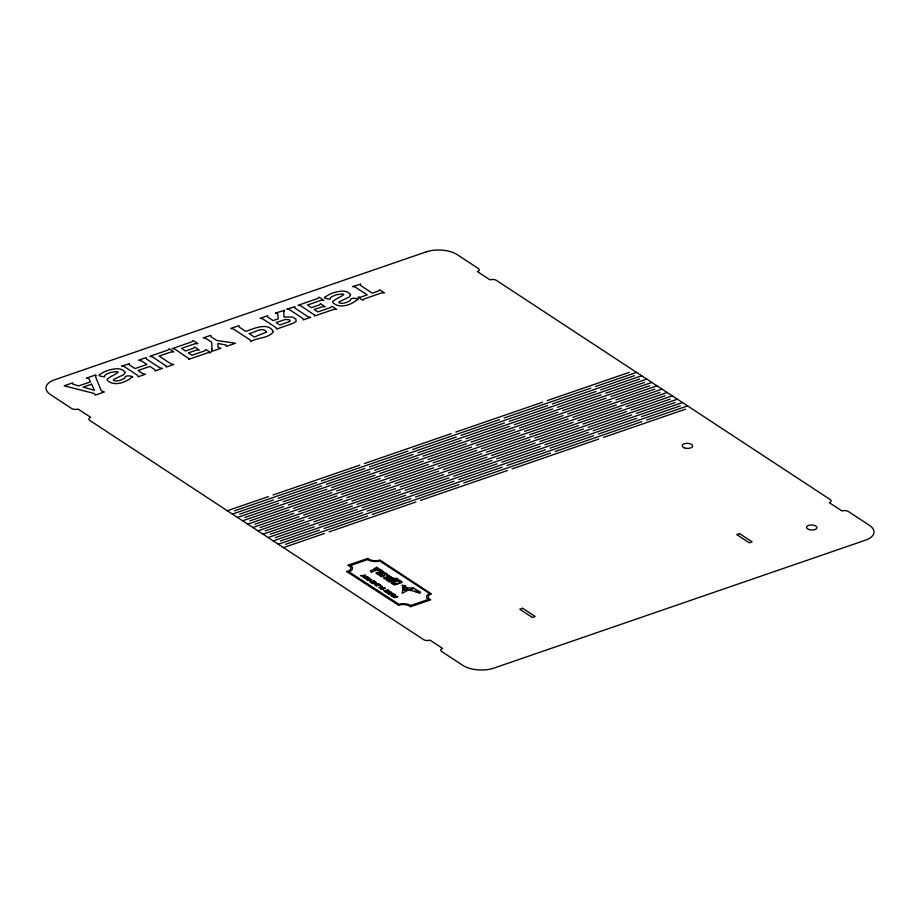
<?xml version="1.0" encoding="UTF-8"?>
<svg xmlns="http://www.w3.org/2000/svg" width="920" height="920" viewBox="0 0 920 920"><rect width="100%" height="100%" fill="white"/><g stroke="black" fill="none" stroke-linecap="round" stroke-linejoin="round"><path stroke-width="1.38" d="M227.32 510.738L268.352 496.616M273.022 495.006L359.766 465.14M364.447 463.53L451.191 433.676M455.86 432.066L542.604 402.201M547.273 400.591L629.337 372.335M234.542 510.807L316.606 482.551M321.287 480.941L408.031 451.087M412.7 449.477L499.445 419.612M504.125 418.002L590.858 388.136M595.539 386.526L636.559 372.404M232.415 514.096L273.447 499.962M278.127 498.352L364.872 468.498M369.541 466.888L456.285 437.023M460.966 435.413L547.71 405.547M552.379 403.937L634.443 375.693M239.648 514.153L321.712 485.909M326.381 484.299L413.126 454.434M417.806 452.824L504.551 422.959M509.22 421.348L595.964 391.494M600.645 389.884L641.665 375.762M237.521 517.442L278.553 503.32M283.233 501.71L369.966 471.845M374.647 470.235L461.391 440.369M466.06 438.759L552.805 408.905M557.485 407.296L639.538 379.04M244.743 517.511L326.818 489.256M331.487 487.646L418.232 457.78M422.901 456.171L509.645 426.316M514.326 424.706L601.07 394.841M605.74 393.231L646.771 379.109M242.627 520.789L283.659 506.667M288.328 505.057L375.072 475.191M379.753 473.581L466.486 443.727M471.166 442.117L557.911 412.252M562.58 410.642L644.644 382.386M249.849 520.858L331.913 492.602M336.593 490.992L423.338 461.138M428.007 459.528L514.751 429.663M519.42 428.053L606.165 398.187M610.845 396.577L651.866 382.455M247.721 524.147L288.753 510.013M293.434 508.403L380.178 478.549M384.847 476.94L471.592 447.074M476.272 445.464L563.005 415.598M567.686 413.988L649.75 385.744M254.955 524.204L337.019 495.96M341.688 494.35L428.433 464.485M433.113 462.875L519.857 433.009M524.526 431.399L611.271 401.546M615.94 399.935L656.972 385.802M252.827 527.493L293.859 513.36M298.54 511.761L385.273 481.896M389.953 480.286L476.698 450.421M481.367 448.81L568.111 418.956M572.792 417.346L654.844 389.091M260.049 527.562L342.125 499.307M346.794 497.697L433.538 467.831M438.207 466.221L524.952 436.367M529.632 434.757L616.377 404.892M621.046 403.282L662.078 389.16M257.922 530.84L298.966 516.718M303.634 515.108L390.379 485.242M395.059 483.632L481.792 453.767M486.473 452.168L573.217 422.303M577.886 420.693L659.95 392.437M265.155 530.909L347.219 502.653M351.9 501.043L438.644 471.178M443.313 469.579L530.058 439.714M534.727 438.104L621.471 408.238M626.152 406.628L667.172 392.506M263.028 534.198L304.06 520.064M308.74 518.454L395.485 488.589M400.154 486.99L486.898 457.125M491.579 455.515L578.312 425.649M582.992 424.039L665.045 395.796M270.25 534.255L352.325 506M356.994 504.401L443.739 474.536M448.419 472.926L535.164 443.06M539.833 441.45L626.577 411.585M631.246 409.986L672.279 395.853M268.134 537.544L309.166 523.411M313.835 521.812L400.579 491.947M405.26 490.337L492.004 460.471M496.673 458.861L583.418 428.996M588.098 427.397L670.151 399.142M275.356 537.613L357.42 509.358M362.1 507.748L448.845 477.882M453.514 476.272L540.259 446.407M544.939 444.808L631.683 414.943M636.352 413.333L677.373 399.211M273.228 540.891L314.272 526.769M318.941 525.159L405.685 495.293M410.354 493.683L497.099 463.818M501.779 462.219L588.524 432.354M593.193 430.744L675.257 402.488M280.462 540.96L362.526 512.704M367.206 511.094L453.951 481.229M458.62 479.619L545.365 449.765M550.034 448.155L636.778 418.289M641.458 416.679L682.479 402.558M278.334 544.237L319.366 530.115M324.047 528.505L410.791 498.64M415.46 497.03L502.205 467.176M506.885 465.566L593.619 435.7M598.299 434.091L680.351 405.846M285.556 544.306L367.632 516.051M372.301 514.441L459.046 484.587M463.726 482.977L550.471 453.111M555.139 451.501L641.884 421.636M646.553 420.037L687.585 405.904M283.44 547.596L324.472 533.462M329.141 531.852L415.886 501.998M420.566 500.388L507.311 470.522M511.98 468.912L598.724 439.047M603.405 437.437L685.457 409.193M396.888 596.597L392.771 596.85L395.025 595.263L391.609 596.091L395.243 594.837L395.784 595.194L393.507 596.781L397.923 596.597L393.921 597.609L396.991 596.562M125.005 372.335L123.809 374.578L113.528 379.523L113.551 380.523C117.288 381.88 121.44 379.994 124.729 378.247C124.717 373.52 136.447 377.292 131.618 377.384C125.43 382.777 113.666 386.756 107.191 380.132L107.111 379.258C111.757 374.992 127.293 369.748 110.549 372.462C108.939 373.405 103.707 374.555 104.615 376.866C100.257 376.084 95.945 375.831 101.453 373.497A27.887 13.478 2.1 0 1 107.617 370.495C112.976 368.909 121.348 366.792 125.005 372.335M350.554 294.688L349.358 296.93L339.077 301.863L339.112 302.875C342.838 304.233 346.99 302.346 350.278 300.598C350.267 295.872 362.008 299.644 357.178 299.736C350.98 305.129 339.216 309.108 332.741 302.484L332.66 301.61C337.318 297.344 352.854 292.1 336.099 294.814C334.489 295.757 329.268 296.907 330.165 299.218C325.818 298.436 321.494 298.183 327.014 295.849A27.887 13.478 2.1 0 1 333.166 292.847C338.525 291.26 346.897 289.144 350.554 294.688M283.82 311.144L283.981 317.043L292.571 317.043L295.78 318.941L296.183 321.367L292.813 323.449L276.494 329.118L276.218 327.727L262.809 318.918L260.095 318.354L267.628 315.755L267.915 317.17L273.148 320.597L278.254 318.849L277.702 313.766L275.39 313.087L284.763 310.27L283.82 311.144M212.037 348.795L211.335 351.555L220.938 348.254L218.132 347.426L217.798 343.436L226.32 345.103L226.366 346.38L235.497 343.24L216.763 340.469L211.059 336.731L210.783 335.328L203.251 337.928L205.965 338.479L211.669 342.228L212.037 348.795M379.822 575.46L380.972 576.553A1.69 0.816 2.1 0 0 381.765 576.691L384.422 575.954A1.782 0.862 2.1 0 0 384.583 575.69C382.697 571.389 386.538 575.943 387.228 574.793A1.978 0.954 2.1 0 0 387.354 574.436L386.733 573.597A6.946 3.358 2.1 0 0 386.009 573.148L384.755 572.723A1.633 0.793 2.1 0 0 384.065 572.688L377.913 574.471L379.822 575.46M367.16 579.462L368.287 580.14L371.841 579.473L368.402 580.439A1.391 0.667 2.1 0 1 367.77 580.359L366.574 579.588A1.391 0.667 2.1 0 1 366.62 579.266L370.012 578.278L367.195 579.393M381.823 570.653L381.57 571.24L383.663 571.745L377.166 573.976L375.877 573.137L380.247 571.55A1.254 0.609 2.1 0 0 380.385 571.216L379.58 570.515L381.604 570.239A1.805 0.874 2.1 0 1 381.823 570.653M389.401 575.621L389.137 576.207L391.23 576.713L384.732 578.956L383.445 578.105L387.815 576.518A1.254 0.609 2.1 0 0 387.952 576.184L387.147 575.483L389.171 575.207A1.794 0.874 2.1 0 1 389.401 575.621M370.449 571.262L371.772 572.573C372.588 570.688 376.659 570.389 380.788 569.848L379.442 568.974L374.21 570.032L378.028 568.042L376.751 567.203L370.449 571.262M394.116 578.737L396.727 578.197L398.003 579.036L389.378 582.003L388.159 581.198L388.827 580.945L386.411 580.117A1.851 0.897 2.1 0 1 386.331 579.726L392.276 577.679A1.851 0.897 2.1 0 1 393.035 577.829L393.955 578.381A1.782 0.862 2.1 0 1 394.116 578.737M380.776 575.092L380.788 575.264A1.426 0.69 2.1 0 0 381.064 575.575C383.732 576.541 382.961 572.838 380.776 575.092M393.219 583.13C400.372 586.178 403.075 577.242 393.219 583.13M393.012 579.14C386.803 583.245 387.722 577.139 393.012 579.14M387.492 592.675L388.47 593.607L391.264 592.653L389.413 591.905L387.492 592.675M364.423 577.645L366.769 578.611L366.171 578.749A1.311 0.632 2.1 0 1 365.539 578.737A1.438 0.701 2.1 0 1 365.079 578.645L363.86 577.645A1.196 0.575 2.1 0 1 364.032 577.369L364.124 577.3A1.552 0.747 2.1 0 1 364.504 577.15L368.08 577.622L366.471 576.61A1.23 0.598 2.1 0 1 367.195 576.61L368.655 577.53A1.254 0.609 2.1 0 1 368.414 577.909L368.334 577.955A1.529 0.736 2.1 0 1 368 578.093L364.458 577.587M273.401 331.614C268.812 338.583 257.335 337.341 250.746 341.573L250.424 340.147L233.496 329.038L230.759 328.452L238.867 325.657L239.165 327.083L245.755 331.407C253.356 328.773 268.077 321.735 273.401 331.614M266.443 332.085L254.345 337.042L249.055 333.569C254.092 332.925 261.752 326.519 266.397 331.579L266.443 332.085M387.009 592.434L386.929 592.549A1.575 0.759 2.1 0 0 386.952 592.905L388.435 594.009L392.07 592.756L390.459 591.779A1.69 0.816 2.1 0 0 389.712 591.617L387.009 592.434M95.772 375.567L95.749 377.211L101.269 390.735L104.328 391.989L95.116 395.151L94.783 393.829L93.162 393.219L64.147 385.813L72.737 382.846L72.829 384.18L78.671 385.905L90.482 381.846L88.918 378.66L86.284 378.189L95.852 374.9L95.772 375.567M391.517 582.463L391.448 582.555A2.61 1.265 2.1 0 0 391.356 583.142L393.76 584.717A2.61 1.265 2.1 0 0 394.956 584.855L401.971 582.441A2.61 1.265 2.1 0 0 402.063 581.854L399.659 580.278A2.61 1.265 2.1 0 0 398.463 580.14L391.517 582.463M129.513 363.722L129.398 364.86L135.033 368.563L146.947 364.458L141.289 360.743L138.575 360.191L146.119 357.592L146.406 358.995L159.804 367.804L162.518 368.356L154.986 370.955L154.709 369.553L149.914 366.413L138 370.507L142.796 373.658L145.51 374.221L137.965 376.809L137.689 375.406L124.28 366.608L121.566 366.045L129.513 363.722M294.791 306.82L294.676 307.959L308.073 316.756L310.787 317.32L303.255 319.907L302.979 318.516L289.558 309.707L286.844 309.143L294.791 306.82M360.513 284.2L360.387 285.338L372.312 293.158L379.074 290.777L379.592 289.719L384.433 292.905L381.558 292.951L363.883 299.034L362.905 300.311L358.053 297.137L360.341 297.229L367.206 294.917L355.281 287.086L352.567 286.522L360.513 284.2M166.393 366.217L166.244 367.08L173.776 364.481L171.062 363.917L159.137 356.086L171.062 351.98L173.938 351.923L169.096 348.749L168.084 350.025L149.845 356.304L152.559 356.868L166.393 366.217M188.761 358.524L188.623 359.375L207.874 352.751L210.749 352.693L205.907 349.508L204.895 350.796L191.958 355.247L188.358 352.889L196.386 350.117L199.272 350.072L194.534 346.955L193.533 348.243L185.506 351.003L181.505 348.381L195.028 343.723L197.915 343.678L193.062 340.492L192.061 341.768L172.212 348.611L174.927 349.163L188.761 358.524M314.674 315.169L314.536 316.031L333.787 309.396L336.662 309.35L331.821 306.164L330.809 307.452L317.872 311.903L314.272 309.534L322.299 306.774L325.185 306.716L320.447 303.611L319.447 304.899L311.42 307.659L307.418 305.037L320.942 300.38L323.828 300.322L318.975 297.148L317.975 298.425L298.126 305.256L300.84 305.82L314.674 315.169M402.753 590.042L402.212 593.331L407.514 590.444L402.753 590.042M365.562 575.345L362.986 577.3L363.377 576.46L362.273 575.736L360.49 575.655L365.562 575.345M393.841 593.918L391.264 595.861L391.655 595.033L388.769 594.228L393.841 593.918M364.826 575.414L363.676 576.253L362.813 575.69L364.826 575.414M393.104 593.975L391.954 594.826L391.092 594.251L393.104 593.975M405.03 585.775L402.834 587.144L406.525 587.512L405.03 585.775M404.685 585.707L402.19 585.396L404.685 585.707M413.068 588.156L409.181 590.272L408.204 590.053L407.134 587.788L413.068 588.156M413.528 588.271L409.687 590.352L420.647 592.227L413.528 588.271M398.647 605.291L346.553 571.492A7.636 3.691 2.1 0 0 348.99 565.777A7.371 3.565 2.1 0 0 347.841 565.236L367.942 558.325A7.624 3.691 2.1 0 0 379.925 560.004L431.514 593.975A7.647 3.691 2.1 0 0 430.732 599.806L410.55 606.763A7.647 3.691 2.1 0 0 399.027 605.13L398.647 605.291M429.651 593.619L429.375 593.733A9.246 4.473 2.1 0 0 428.133 599.495L410.734 605.486A9.246 4.473 2.1 0 0 398.831 604.244L348.921 571.78A9.258 4.473 2.1 0 0 350.623 565.547L367.609 559.59A9.246 4.473 2.1 0 0 379.81 561.016L429.651 593.619M289.214 321.666L279.841 324.99L276.127 322.552L285.407 319.435L289.432 319.827A2.599 1.254 2.1 0 1 289.214 321.666M426.247 251.85L54.613 379.787A22.137 10.695 2.1 0 0 50.577 394.68L71.576 408.468A4.646 2.242 2.1 0 0 78.085 409.066L90.677 417.335A4.646 2.242 2.1 0 0 89.826 420.463L423.476 639.549A4.646 2.242 2.1 0 0 429.985 640.136L442.577 648.404A4.646 2.242 2.1 0 0 441.738 651.532L462.737 665.321A22.137 10.695 2.1 0 0 493.752 668.15L865.386 540.212A22.137 10.695 2.1 0 0 869.423 525.32L848.424 511.531A4.646 2.242 2.1 0 0 841.915 510.933L829.322 502.665A4.646 2.242 2.1 0 0 830.173 499.537L496.524 280.45A4.646 2.242 2.1 0 0 490.015 279.864L477.422 271.595A4.646 2.242 2.1 0 0 478.262 268.467L457.263 254.679A22.137 10.695 2.1 0 0 426.247 251.85M91.586 384.203L83.087 387.124L94.495 390.333L91.586 384.203M370.162 581.566L371.795 583.073L375.429 581.831L373.393 580.485L374.612 581.739L371.553 581.245L373.106 582.268L371.864 582.693L370.162 581.566M376.142 582.303L372.508 583.544L374.601 583.222L376.05 584.177C370.679 586.362 382.156 582.486 376.487 584.028L375.026 583.073L376.142 582.303M378.741 584.004L379.258 584.775L376.061 585.879L379.638 585.016L381.006 585.488L378.741 584.004M382.329 586.362L378.695 587.604L383.49 587.822L380.914 589.064L384.537 587.811L379.741 587.615L382.329 586.362M385.112 588.191L381.478 589.432L385.112 588.191M384.042 590.686L385.675 592.192L389.309 590.939L387.274 589.605L388.504 590.858L387.4 591.238L385.848 590.214L386.986 591.376L385.744 591.801L384.042 590.686M522.606 608.258L519.8 609.224L532.392 617.492L535.198 616.526L522.606 608.258M739.507 533.588L736.702 534.554L749.294 542.823L752.1 541.857L739.507 533.588M407.64 590.214L403.293 590.272L402.397 587.431L404.351 589.49L407.64 590.214M406.571 587.719L402.96 587.443L404.742 589.237L407.583 589.915L406.571 587.719M417.979 592.066L415.069 591.525L419.945 593.17L417.979 592.066M808.714 529.471A5.232 2.53 2.1 0 0 816.937 527.873A5.232 2.53 2.1 0 0 809.543 525.136A5.232 2.53 2.1 0 0 808.714 529.471M684.411 447.856A5.232 2.53 2.1 0 0 692.633 446.246A5.232 2.53 2.1 0 0 685.239 443.509A5.232 2.53 2.1 0 0 684.411 447.856"/></g></svg>
